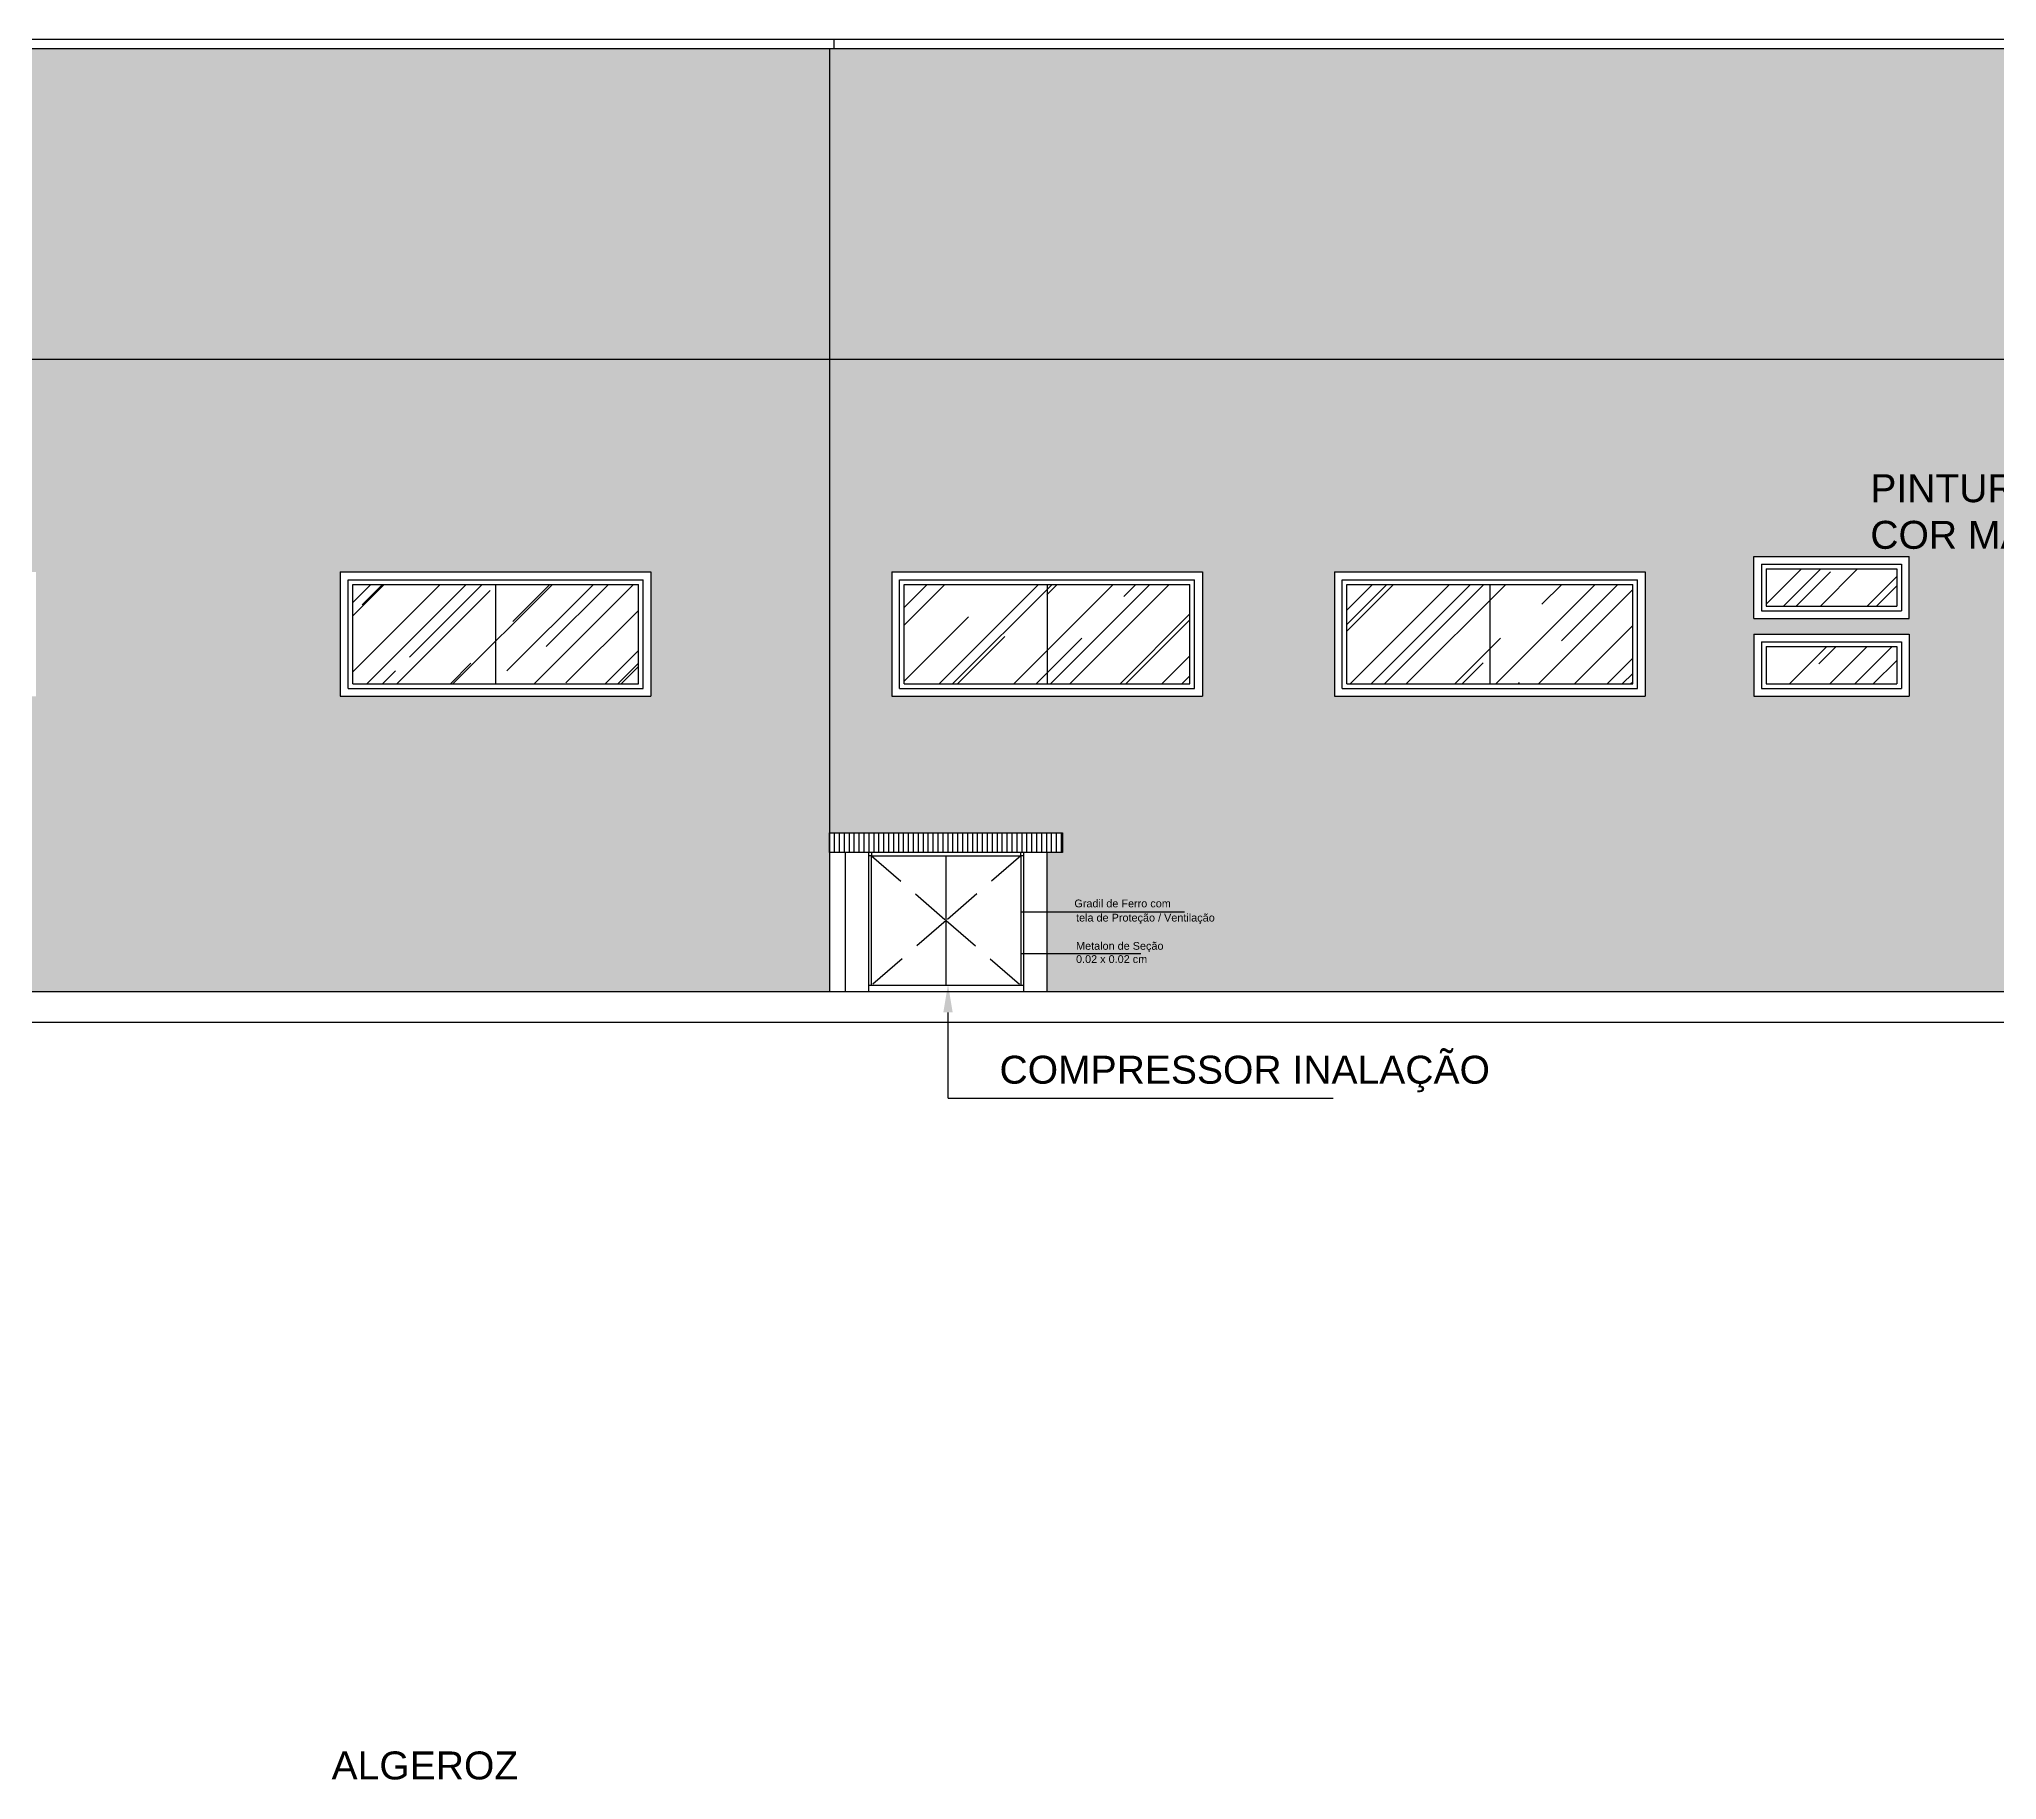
# Model space of a CAD drawing. Header units: millimetres. Extents: x 2125 to 3408, y 1171 to 1686.
# Drawn here: x 2676.11 to 2688.71, y 1510.62 to 1521.82 of the extents above; entities that cross this region are included whole.
import ezdxf

# ---------------------------------------------------------------- set-up
doc = ezdxf.new("R2010")
doc.units = ezdxf.units.MM
doc.linetypes.add('HIDDEN', pattern=[0.375, 0.25, -0.125])
for name, color, linetype in [('cobertura', 1, 'Continuous'), ('ESQUADRIA', 3, 'Continuous'), ('Esquadrias_Portas', 2, 'Continuous'), ('JANELA2', 1, 'Continuous'), ('LAYOUT', 7, 'Continuous'), ('PAREDE', 4, 'Continuous'), ('Paredes_Alvenaria', 4, 'Continuous'), ('TEXTO01', 7, 'Continuous'), ('TEXTO02', 3, 'Continuous'), ('TEXTO03', 2, 'Continuous')]:
    doc.layers.add(name, color=color, linetype=linetype)
doc.styles.add('ROMANS', font='arial.ttf')
doc.styles.get("Standard").update_dxf_attribs({"font": 'arial.ttf'})

msp = doc.modelspace()

# ---------------------------------------------------------------- hatches: boundary and pattern name
at = {"transparency": 33554559}
h = msp.add_hatch(color=134, dxfattribs=at)
h.dxf.hatch_style = 1
h.paths.add_polyline_path([(2681.1989, 1521.7632), (2667.4989, 1521.7632), (2667.4989, 1519.7632), (2681.1989, 1519.7632)])
h = msp.add_hatch(color=133, dxfattribs=at)
h.dxf.hatch_style = 1
h.paths.add_polyline_path([(2691.3489, 1521.7632), (2681.1989, 1521.7632), (2681.1989, 1519.7632), (2691.3489, 1519.7632)])
at = {"true_color": 0xe6e6e6, "transparency": 33554559}
h = msp.add_hatch(color=254, dxfattribs=at)
h.dxf.hatch_style = 1
h.paths.add_polyline_path([(2681.1989, 1519.7632), (2667.4989, 1519.7632), (2667.4989, 1518.3932), (2666.0739, 1518.3932), (2665.9239, 1518.3932), (2665.9239, 1515.6932), (2681.1989, 1515.6932)])
h.paths.add_polyline_path([(2678.0489, 1517.5932), (2678.0489, 1518.3932), (2680.0489, 1518.3932), (2680.0489, 1517.5932)], flags=16)
h.paths.add_polyline_path([(2678.0989, 1517.6432), (2678.0989, 1518.3432), (2679.9989, 1518.3432), (2679.9989, 1517.6432)], flags=0)
h.paths.add_polyline_path([(2678.1289, 1517.6732), (2678.1289, 1518.3132), (2679.9689, 1518.3132), (2679.9689, 1517.6732)], flags=0)
h.paths.add_polyline_path([(2676.0889, 1517.5932), (2674.0889, 1517.5932), (2674.0889, 1518.3932), (2676.0889, 1518.3932)], flags=16)
h.paths.add_polyline_path([(2676.0389, 1517.6432), (2674.1389, 1517.6432), (2674.1389, 1518.3432), (2676.0389, 1518.3432)], flags=0)
h.paths.add_polyline_path([(2676.0089, 1517.6732), (2674.1689, 1517.6732), (2674.1689, 1518.3132), (2676.0089, 1518.3132)], flags=0)
h.paths.add_polyline_path([(2673.2689, 1517.5932), (2671.2689, 1517.5932), (2671.2689, 1518.3932), (2673.2689, 1518.3932)], flags=16)
h.paths.add_polyline_path([(2673.2189, 1517.6432), (2671.3189, 1517.6432), (2671.3189, 1518.3432), (2673.2189, 1518.3432)], flags=0)
h.paths.add_polyline_path([(2673.1889, 1517.6732), (2671.3489, 1517.6732), (2671.3489, 1518.3132), (2673.1889, 1518.3132)], flags=0)
h.paths.add_polyline_path([(2670.4589, 1517.5932), (2668.4589, 1517.5932), (2668.4589, 1518.3932), (2670.4589, 1518.3932)], flags=16)
h.paths.add_polyline_path([(2670.4089, 1517.6432), (2668.5089, 1517.6432), (2668.5089, 1518.3432), (2670.4089, 1518.3432)], flags=0)
h.paths.add_polyline_path([(2670.3789, 1517.6732), (2668.5389, 1517.6732), (2668.5389, 1518.3132), (2670.3789, 1518.3132)], flags=0)
h = msp.add_hatch(color=254, dxfattribs=at)
h.dxf.hatch_style = 1
h.paths.add_polyline_path([(2691.3489, 1515.6932), (2691.3489, 1519.0032), (2690.9489, 1519.0032), (2690.9489, 1519.4032), (2691.3489, 1519.4032), (2691.3489, 1519.7632), (2681.1989, 1519.7632), (2681.1989, 1516.7132), (2682.6989, 1516.7132), (2682.6989, 1516.5865), (2682.5989, 1516.5865), (2682.5989, 1515.6932)])
h.paths.add_polyline_path([(2687.1489, 1517.5932), (2687.1489, 1517.9932), (2688.1489, 1517.9932), (2688.1489, 1517.5932)], flags=16)
h.paths.add_polyline_path([(2687.1989, 1517.6432), (2687.1989, 1517.9432), (2688.0989, 1517.9432), (2688.0989, 1517.6432)], flags=0)
h.paths.add_polyline_path([(2686.4489, 1517.5932), (2684.4489, 1517.5932), (2684.4489, 1518.3932), (2686.4489, 1518.3932)], flags=16)
h.paths.add_polyline_path([(2687.2289, 1517.6732), (2687.2289, 1517.9132), (2688.0689, 1517.9132), (2688.0689, 1517.6732)], flags=0)
h.paths.add_polyline_path([(2686.3989, 1517.6432), (2684.4989, 1517.6432), (2684.4989, 1518.3432), (2686.3989, 1518.3432)], flags=0)
h.paths.add_polyline_path([(2686.3689, 1517.6732), (2684.5289, 1517.6732), (2684.5289, 1518.3132), (2686.3689, 1518.3132)], flags=0)
h.paths.add_polyline_path([(2687.1489, 1518.0932), (2687.1489, 1518.4932), (2688.1489, 1518.4932), (2688.1489, 1518.0932)], flags=16)
h.paths.add_polyline_path([(2687.1989, 1518.1432), (2687.1989, 1518.4432), (2688.0989, 1518.4432), (2688.0989, 1518.1432)], flags=0)
h.paths.add_polyline_path([(2687.2289, 1518.1732), (2687.2289, 1518.4132), (2688.0689, 1518.4132), (2688.0689, 1518.1732)], flags=0)
h.paths.add_polyline_path([(2688.9489, 1517.5932), (2688.9489, 1518.3932), (2690.9489, 1518.3932), (2690.9489, 1517.5932)], flags=16)
h.paths.add_polyline_path([(2688.9989, 1517.6432), (2688.9989, 1518.3432), (2690.8989, 1518.3432), (2690.8989, 1517.6432)], flags=0)
h.paths.add_polyline_path([(2689.0289, 1517.6732), (2689.0289, 1518.3132), (2690.8689, 1518.3132), (2690.8689, 1517.6732)], flags=0)
h.paths.add_polyline_path([(2683.5989, 1517.5932), (2681.5989, 1517.5932), (2681.5989, 1518.3932), (2683.5989, 1518.3932)], flags=16)
h.paths.add_polyline_path([(2683.5489, 1517.6432), (2681.6489, 1517.6432), (2681.6489, 1518.3432), (2683.5489, 1518.3432)], flags=0)
h.paths.add_polyline_path([(2683.5189, 1517.6732), (2681.6789, 1517.6732), (2681.6789, 1518.3132), (2683.5189, 1518.3132)], flags=0)
h.paths.add_polyline_path([(2701.5641, 1519.7632), (2701.4675, 1519.4032), (2701.8675, 1519.4032), (2701.8675, 1519.0032), (2701.3602, 1519.0032), (2701.2233, 1518.4932), (2712.2989, 1518.4932), (2712.2989, 1519.7632)])
h.paths.add_polyline_path([(2687.8344, 1518.441), (2690.8446, 1518.441), (2690.8446, 1519.1151), (2687.8344, 1519.1151)], flags=24)
h.paths.add_polyline_path([(2682.7616, 1516.2207), (2683.4086, 1516.2207), (2683.4086, 1516.2983), (2682.7616, 1516.2983)], flags=24)
h.paths.add_polyline_path([(2682.7691, 1516.1133), (2683.6945, 1516.1133), (2683.6945, 1516.2101), (2682.7691, 1516.2101)], flags=24)
h.paths.add_polyline_path([(2682.7725, 1515.8627), (2683.2562, 1515.8627), (2683.2562, 1515.9393), (2682.7725, 1515.9393)], flags=24)
h.paths.add_polyline_path([(2682.7691, 1515.9315), (2683.3645, 1515.9315), (2683.3645, 1516.0283), (2682.7691, 1516.0283)], flags=24)
h.paths.add_polyline_path([(2702.0335, 1518.574), (2704.7505, 1518.574), (2704.7505, 1519.2481), (2702.0335, 1519.2481)], flags=24)
h = msp.add_hatch()
h.set_pattern_fill('AR-RROOF', color=1, scale=0.015, angle=45)
h.set_pattern_definition([(45, (18.165, -1.16997), (0.32328922, 0.862104588), [5.715, -0.762, 1.905, -0.381]), (45, (18.3886, -0.67695), (-0.6277199, 0.088904536), [1.143, -0.12573, 2.286, -0.28575]), (45, (18.0707, -0.80626), (1.220416807, 1.581423103), [3.048, -0.5334, 1.524, -0.381])])
h.paths.add_polyline_path([(2669.4589, 1518.3132), (2668.5389, 1518.3132), (2668.5389, 1517.6732), (2669.4589, 1517.6732)])
h.paths.add_polyline_path([(2670.3789, 1518.3132), (2669.4589, 1518.3132), (2669.4589, 1517.6732), (2670.3789, 1517.6732)])
h.paths.add_polyline_path([(2672.2689, 1518.3132), (2671.3489, 1518.3132), (2671.3489, 1517.6732), (2672.2689, 1517.6732)])
h.paths.add_polyline_path([(2673.1889, 1518.3132), (2672.2689, 1518.3132), (2672.2689, 1517.6732), (2673.1889, 1517.6732)])
h.paths.add_polyline_path([(2675.0889, 1518.3132), (2674.1689, 1518.3132), (2674.1689, 1517.6732), (2675.0889, 1517.6732)])
h.paths.add_polyline_path([(2676.0089, 1518.3132), (2675.0889, 1518.3132), (2675.0889, 1517.6732), (2676.0089, 1517.6732)])
h.paths.add_polyline_path([(2679.0489, 1518.3132), (2678.1289, 1518.3132), (2678.1289, 1517.6732), (2679.0489, 1517.6732)])
h.paths.add_polyline_path([(2679.9689, 1518.3132), (2679.0489, 1518.3132), (2679.0489, 1517.6732), (2679.9689, 1517.6732)])
h.paths.add_polyline_path([(2682.5989, 1518.3132), (2681.6789, 1518.3132), (2681.6789, 1517.6732), (2682.5989, 1517.6732)])
h.paths.add_polyline_path([(2683.5189, 1518.3132), (2682.5989, 1518.3132), (2682.5989, 1517.6732), (2683.5189, 1517.6732)])
h.paths.add_polyline_path([(2685.4489, 1518.3132), (2684.5289, 1518.3132), (2684.5289, 1517.6732), (2685.4489, 1517.6732)])
h.paths.add_polyline_path([(2686.3689, 1518.3132), (2685.4489, 1518.3132), (2685.4489, 1517.6732), (2686.3689, 1517.6732)])
h.paths.add_polyline_path([(2688.0689, 1518.4132), (2687.2289, 1518.4132), (2687.2289, 1518.1732), (2688.0689, 1518.1732)])
h.paths.add_polyline_path([(2688.0689, 1517.9132), (2687.2289, 1517.9132), (2687.2289, 1517.6732), (2688.0689, 1517.6732)])
h.paths.add_polyline_path([(2689.9489, 1518.3132), (2689.0289, 1518.3132), (2689.0289, 1517.6732), (2689.9489, 1517.6732)])
h.paths.add_polyline_path([(2690.8689, 1518.3132), (2689.9489, 1518.3132), (2689.9489, 1517.6732), (2690.8689, 1517.6732)])
at = {"layer": 'cobertura'}
h = msp.add_hatch(dxfattribs=at)
h.set_pattern_fill('ANSI31', color=256, scale=0.01, angle=45, style=0)
h.set_pattern_definition([(90, (1244.448218, 1030.84624), (-0.03175, 3e-18), [])])
h.paths.add_polyline_path([(2681.1989, 1516.7132), (2681.1989, 1516.5865), (2682.6989, 1516.5865), (2682.6989, 1516.7132)])

# ---------------------------------------------------------------- linework, layer by layer
at = {"color": 1, "linetype": 'HIDDEN'}
for p, q in [((2681.4689, 1516.5665), (2681.9489, 1516.1498)), ((2682.4289, 1516.5665), (2681.9489, 1516.1498)), ((2681.9489, 1516.1498), (2681.4689, 1515.7332)), ((2681.9489, 1516.1498), (2682.4289, 1515.7332))]:
    msp.add_line(p, q, dxfattribs=at)
msp.add_line((2726.5139, 1515.4932), (2665.1364, 1515.4932))
at = {"layer": 'cobertura'}
msp.add_lwpolyline([(2681.1989, 1516.7132), (2682.6989, 1516.7132), (2682.6989, 1516.5865), (2681.1989, 1516.5865)], close=True, dxfattribs=at)
at = {"layer": 'ESQUADRIA'}
for p, q in [((2678.0489, 1518.3932), (2678.0489, 1517.5932)), ((2678.0489, 1518.3932), (2680.0489, 1518.3932)), ((2678.0989, 1517.6432), (2678.0989, 1518.3432)), ((2678.0989, 1518.3432), (2679.9989, 1518.3432)), ((2679.9989, 1517.6432), (2679.9989, 1518.3432)), ((2680.0489, 1518.3932), (2680.0489, 1517.5932)), ((2678.1289, 1517.6732), (2678.1289, 1518.3132)), ((2678.1289, 1518.3132), (2679.9689, 1518.3132)), ((2679.0489, 1518.3132), (2679.0489, 1517.6732)), ((2679.9689, 1517.6732), (2679.9689, 1518.3132)), ((2678.0489, 1517.5932), (2680.0489, 1517.5932)), ((2678.0989, 1517.6432), (2679.9989, 1517.6432)), ((2678.1289, 1517.6732), (2679.9689, 1517.6732))]:
    msp.add_line(p, q, dxfattribs=at)
at = {"layer": 'Esquadrias_Portas'}
for p, q in [((2681.2289, 1521.8232), (2691.3489, 1521.8232)), ((2681.2289, 1521.7632), (2691.3489, 1521.7632)), ((2681.1989, 1519.7632), (2691.3489, 1519.7632))]:
    msp.add_line(p, q, dxfattribs=at)
at = {"layer": 'JANELA2'}
for p, q in [((2687.1489, 1518.4932), (2688.1489, 1518.4932)), ((2687.1489, 1518.0932), (2687.1489, 1518.4932)), ((2688.1489, 1518.0932), (2688.1489, 1518.4932)), ((2681.5989, 1518.3932), (2681.5989, 1517.5932)), ((2681.5989, 1518.3932), (2683.5989, 1518.3932)), ((2681.6489, 1517.6432), (2681.6489, 1518.3432)), ((2681.6489, 1518.3432), (2683.5489, 1518.3432)), ((2683.5489, 1517.6432), (2683.5489, 1518.3432)), ((2683.5989, 1518.3932), (2683.5989, 1517.5932)), ((2684.4489, 1518.3932), (2684.4489, 1517.5932)), ((2684.4489, 1518.3932), (2686.4489, 1518.3932)), ((2684.4989, 1517.6432), (2684.4989, 1518.3432)), ((2684.4989, 1518.3432), (2686.3989, 1518.3432)), ((2686.3989, 1517.6432), (2686.3989, 1518.3432)), ((2686.4489, 1518.3932), (2686.4489, 1517.5932)), ((2687.1989, 1518.4432), (2687.1989, 1518.1432)), ((2687.1989, 1518.4432), (2688.0989, 1518.4432)), ((2687.2289, 1518.4132), (2687.2289, 1518.1732)), ((2687.2289, 1518.4132), (2688.0689, 1518.4132)), ((2688.0689, 1518.4132), (2688.0689, 1518.1732)), ((2688.0989, 1518.4432), (2688.0989, 1518.1432)), ((2681.6789, 1517.6732), (2681.6789, 1518.3132)), ((2681.6789, 1518.3132), (2683.5189, 1518.3132)), ((2682.5989, 1518.3132), (2682.5989, 1517.6732)), ((2683.5189, 1517.6732), (2683.5189, 1518.3132)), ((2684.5289, 1517.6732), (2684.5289, 1518.3132)), ((2684.5289, 1518.3132), (2686.3689, 1518.3132)), ((2685.4489, 1518.3132), (2685.4489, 1517.6732)), ((2686.3689, 1517.6732), (2686.3689, 1518.3132)), ((2687.1489, 1518.0932), (2688.1489, 1518.0932)), ((2687.1989, 1518.1432), (2688.0989, 1518.1432)), ((2687.2289, 1518.1732), (2688.0689, 1518.1732)), ((2687.1489, 1517.9932), (2687.1489, 1517.5932)), ((2687.1489, 1517.9932), (2688.1489, 1517.9932)), ((2688.1489, 1517.9932), (2688.1489, 1517.5932)), ((2687.1989, 1517.9432), (2687.1989, 1517.6432)), ((2687.1989, 1517.9432), (2688.0989, 1517.9432)), ((2687.2289, 1517.9132), (2687.2289, 1517.6732)), ((2687.2289, 1517.9132), (2688.0689, 1517.9132)), ((2688.0689, 1517.9132), (2688.0689, 1517.6732)), ((2688.0989, 1517.9432), (2688.0989, 1517.6432)), ((2681.5989, 1517.5932), (2683.5989, 1517.5932)), ((2681.6489, 1517.6432), (2683.5489, 1517.6432)), ((2681.6789, 1517.6732), (2683.5189, 1517.6732)), ((2684.4489, 1517.5932), (2686.4489, 1517.5932)), ((2684.4989, 1517.6432), (2686.3989, 1517.6432)), ((2684.5289, 1517.6732), (2686.3689, 1517.6732)), ((2687.1489, 1517.5932), (2688.1489, 1517.5932)), ((2687.1989, 1517.6432), (2688.0989, 1517.6432)), ((2687.2289, 1517.6732), (2688.0689, 1517.6732))]:
    msp.add_line(p, q, dxfattribs=at)
at = {"layer": 'LAYOUT'}
for q in [(2681.9611, 1515.5585), (2684.4398, 1515.0057)]:
    msp.add_line((2681.9611, 1515.0057), q, dxfattribs=at)
msp.add_solid([(2681.9311, 1515.5585), (2681.9611, 1515.7385), (2681.9911, 1515.5585)], dxfattribs=at)
at = {"layer": 'PAREDE'}
for p, q in [((2667.4689, 1521.8232), (2681.2289, 1521.8232)), ((2667.4689, 1521.7632), (2681.2289, 1521.7632)), ((2681.1989, 1521.7632), (2681.1989, 1515.6932)), ((2681.2289, 1521.7632), (2681.2289, 1521.8232)), ((2667.4989, 1519.7632), (2681.1989, 1519.7632)), ((2665.5614, 1515.6932), (2726.3639, 1515.6932))]:
    msp.add_line(p, q, dxfattribs=at)
at = {"layer": 'Paredes_Alvenaria'}
for p, q in [((2681.2989, 1516.5865), (2681.2989, 1515.6932)), ((2681.4489, 1516.5865), (2681.4489, 1515.6932)), ((2682.4489, 1515.6932), (2682.4489, 1516.5865)), ((2682.5989, 1515.6932), (2682.5989, 1516.5865))]:
    msp.add_line(p, q, dxfattribs=at)
at = {"layer": 'Paredes_Alvenaria', "color": 2}
for p, q in [((2681.9489, 1515.7332), (2681.9489, 1516.5665)), ((2681.4689, 1515.7332), (2682.4289, 1515.7332))]:
    msp.add_line(p, q, dxfattribs=at)
for points in [[(2681.4689, 1516.5665), (2681.4489, 1516.5665), (2681.4489, 1515.7332), (2681.4689, 1515.7332)], [(2682.4289, 1516.5865), (2681.4689, 1516.5865), (2681.4689, 1516.5665), (2682.4289, 1516.5665)], [(2682.4489, 1516.5665), (2682.4289, 1516.5665), (2682.4289, 1515.7332), (2682.4489, 1515.7332)]]:
    msp.add_lwpolyline(points, close=True, dxfattribs=at)
at = {"layer": 'TEXTO01'}
for p, q in [((2682.4289, 1516.2045), (2683.4844, 1516.2045)), ((2682.4289, 1515.9378), (2683.2028, 1515.9378))]:
    msp.add_line(p, q, dxfattribs=at)

# ---------------------------------------------------------------- texts
at = {"layer": 'TEXTO02', "style": 'ROMANS'}
for s, p in [('Gradil de Ferro com', (2682.7745, 1516.2345)), ('tela de Proteção / Ventilação', (2682.7853, 1516.1431)), ('Metalon de Seção', (2682.7853, 1515.9613)), ('0.02 x 0.02 cm', (2682.7853, 1515.8763))]:
    msp.add_text(s, height=0.05, dxfattribs=at).set_placement(p)
at = {"layer": 'TEXTO02', "ltscale": 0.0001, "char_height": 0.18, "attachment_point": 1}
for s, insert in [('PINTURA TEXTURIZADA\\PCOR MARROM', (2687.8988, 1519.0225)), ('COMPRESSOR INALAÇÃO ', (2682.2926, 1515.2793))]:
    msp.add_mtext(s, dxfattribs=dict(at, insert=insert))
at = {"layer": 'TEXTO03', "ltscale": 0.0001, "insert": (2679.1942, 1510.8005), "char_height": 0.18, "attachment_point": 3}
msp.add_mtext('{\\C3;ALGEROZ}', dxfattribs=at)

doc.saveas('drawing.dxf')
